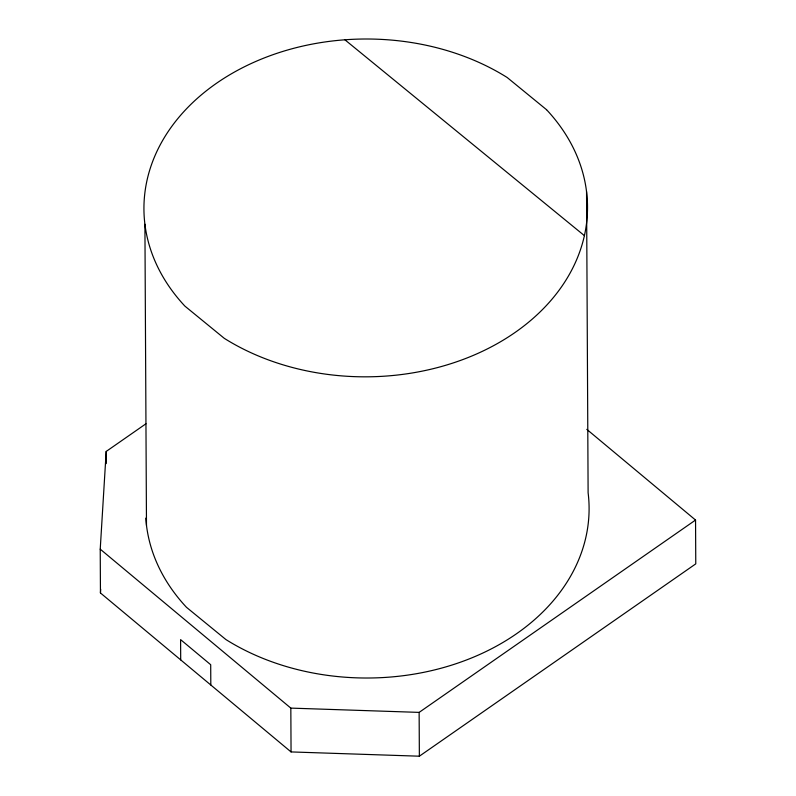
<?xml version="1.0" encoding="UTF-8"?>
<svg xmlns="http://www.w3.org/2000/svg" width="796" height="796" viewBox="0 0 796 796"><rect width="100%" height="100%" fill="white"/><g stroke="black" fill="none" stroke-linecap="round" stroke-linejoin="round"><path stroke-width="1.19" d="M586.791 429.352L695.545 520.047L695.774 563.857L419.363 756.2L291.057 751.922L100.455 592.97L100.226 549.16L106.196 451.441L145.976 423.761M100.455 592.97L100.674 589.259M100.226 549.16L290.829 708.112L419.134 712.39L695.545 520.047M344.907 39.8L584.403 235.646M586.543 191.577L588.115 492.764A221.795 168.911 -0.3 0 1 471.043 658.173A221.795 168.911 -0.3 0 1 225.885 639.536L186.483 607.308A221.795 168.911 -0.3 0 1 145.797 518.146M419.134 712.39L419.363 756.2M290.829 708.112L291.057 751.922M210.811 684.998L210.701 664.72L180.593 639.616L180.702 659.894M144.912 224.253L146.484 525.44M106.196 451.441L106.266 463.61M546.553 109.709L507.142 77.481A221.795 168.911 -0.3 0 0 214.781 84.485A221.795 168.911 -0.3 0 0 184.901 306.122L224.303 338.35A221.795 168.911 -0.3 0 0 516.664 331.345A221.795 168.911 -0.3 0 0 546.553 109.709"/></g></svg>
